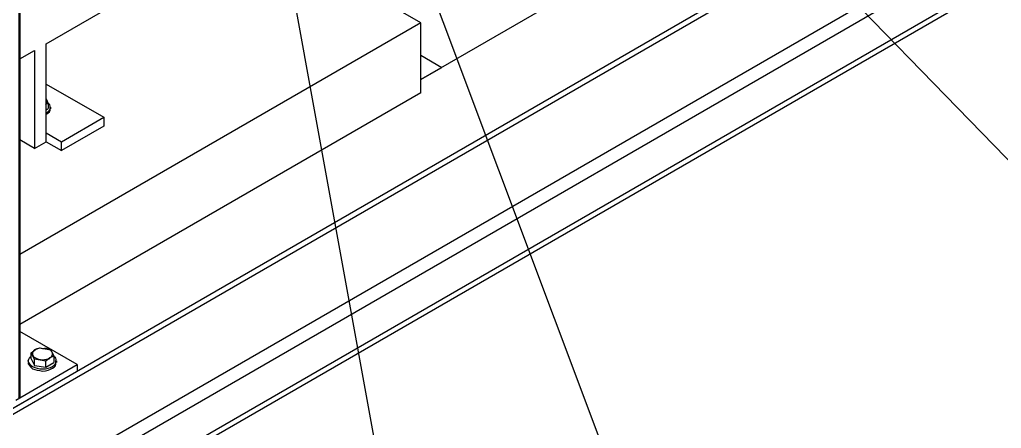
# Model space of a CAD drawing. Header units: inches. Extents: x 0.3 to 33.8, y 15.5 to 37.1.
# Drawn here: x 24.497 to 29.023, y 21.606 to 23.49 of the extents above; entities that cross this region are included whole.
import ezdxf

# ---------------------------------------------------------------- set-up
doc = ezdxf.new("R2010")
doc.units = ezdxf.units.IN
doc.header["$MEASUREMENT"] = 0

# ---------------------------------------------------------------- blocks, each defined once
blk = doc.blocks.new('60298_1')
at = {"transparency": 33554687}
for points in [[(32.1696, 26.1463), (22.3992, 20.505), (22.3992, 20.4782)], [(32.1696, 26.1194), (22.3992, 20.4782)], [(32.1696, 25.508), (22.3992, 19.8667)], [(32.1696, 25.4806), (22.3992, 19.8399)], [(31.5737, 25.4031), (22.6992, 20.2793)], [(31.6042, 25.352), (22.6992, 20.2107)], [(28.5852, 24.5061), (26.3461, 23.2131)], [(24.6187, 22.9678), (24.6187, 23.3783), (25.3603, 23.8064)], [(26.3461, 23.4749), (25.9542, 23.7011)], [(24.4974, 23.6195), (24.4974, 21.7521)], [(24.4922, 23.5735), (24.4922, 21.7444), (24.4974, 21.7521)], [(26.3461, 23.4749), (24.4974, 22.4075)], [(26.3461, 23.1521), (26.3461, 23.4749)], [(24.4974, 23.3086), (24.5655, 23.3478)], [(24.5655, 23.3478), (24.5655, 22.8965)], [(26.3461, 23.3256), (26.4437, 23.2693)], [(26.3461, 23.2131), (26.4437, 23.2693)], [(24.6187, 23.1929), (24.8842, 23.0395)], [(26.3461, 23.1521), (24.4974, 22.0847)], [(24.6187, 23.1248), (24.628, 23.1031)], [(24.628, 23.1031), (24.6187, 23.0994)], [(24.628, 23.1031), (24.628, 23.0798)], [(24.6394, 23.0865), (24.6394, 23.0788)], [(24.6187, 23.0747), (24.628, 23.0798)], [(24.6895, 22.927), (24.8842, 23.0395)], [(24.8842, 23.0395), (24.8842, 22.9987)], [(24.8842, 22.9987), (24.6895, 22.8862)], [(24.6187, 22.927), (24.6187, 22.9678)], [(24.6187, 22.9678), (24.6895, 22.927)], [(24.5655, 22.8965), (24.4974, 22.9357)], [(24.5655, 22.8965), (24.6187, 22.927)], [(24.6187, 22.927), (24.6895, 22.8862)], [(24.6895, 22.8862), (24.6895, 22.927)], [(24.7618, 21.9003), (24.4974, 22.0527)], [(24.55, 21.9546), (24.5697, 21.969)], [(24.55, 21.9262), (24.55, 21.9546)], [(24.5645, 21.9246), (24.55, 21.9546)], [(24.5697, 21.969), (24.5888, 21.9768)], [(24.5888, 21.9768), (24.6409, 21.9685)], [(24.6409, 21.9685), (24.6549, 21.9386), (24.6549, 21.9102)], [(24.5371, 21.9102), (24.5371, 21.9179)], [(24.55, 21.9262), (24.5645, 21.8962)], [(24.5645, 21.8962), (24.5645, 21.9246)], [(24.6167, 21.888), (24.6167, 21.9164), (24.5645, 21.9246)], [(24.6549, 21.9386), (24.6358, 21.9308), (24.6167, 21.9164)], [(24.6167, 21.888), (24.6549, 21.9102)], [(24.6683, 21.9102), (24.6683, 21.9179)], [(24.4788, 21.7366), (24.7618, 21.9003)], [(24.4788, 21.7062), (24.7618, 21.8694)], [(24.5645, 21.8962), (24.6167, 21.888)], [(24.7618, 21.9003), (24.7618, 21.8694)]]:
    blk.add_lwpolyline(points, dxfattribs=at)
at = {"color": 21, "transparency": 33554687}
for points in [[(25.3215, 26.0079), (26.2976, 20.6413), (26.1173, 20.6413)], [(25.6737, 25.5452), (27.4796, 20.7348), (27.6598, 20.7348)], [(27.098, 24.8542), (30.0436, 21.826), (30.2238, 21.826)]]:
    blk.add_lwpolyline(points, dxfattribs=at)
at = {"transparency": 33554687}
for points, knots in [([(24.6172, 23.0989), (24.6221, 23.1047), (24.6238, 23.1085), (24.6223, 23.1093), (24.6238, 23.1161), (24.6221, 23.1199), (24.6172, 23.1196)], [0, 0, 0, 0, 1, 1, 1, 2, 2, 2, 2]), ([(24.6172, 23.0576), (24.6318, 23.0683), (24.6394, 23.0772), (24.6378, 23.0834), (24.6394, 23.0939), (24.635, 23.1009), (24.6223, 23.1041)], [0, 0, 0, 0, 1, 1, 1, 2, 2, 2, 2]), ([(24.5655, 21.968), (24.5609, 21.9644), (24.556, 21.9575), (24.5552, 21.9473), (24.556, 21.9353), (24.577, 21.9232), (24.6017, 21.9215), (24.6154, 21.9232), (24.6273, 21.9261), (24.6327, 21.9267)], [0, 0, 0, 0, 1, 1, 1, 2, 2, 2, 3, 3, 3, 3]), ([(24.6327, 21.9267), (24.6449, 21.9362), (24.6498, 21.9431), (24.6482, 21.9473), (24.6498, 21.9653), (24.6288, 21.9774), (24.6017, 21.9732), (24.5905, 21.9774), (24.5785, 21.9745), (24.5655, 21.968)], [0, 0, 0, 0, 1, 1, 1, 2, 2, 2, 3, 3, 3, 3]), ([(24.55, 21.937), (24.5419, 21.9347), (24.5372, 21.9266), (24.5345, 21.9164), (24.5372, 21.9083), (24.5441, 21.8987), (24.5552, 21.8905)], [0, 0, 0, 0, 1, 1, 1, 2, 2, 2, 2]), ([(24.5552, 21.8905), (24.5688, 21.8844), (24.5855, 21.8804), (24.6017, 21.8802), (24.6392, 21.8804), (24.6686, 21.8974), (24.6636, 21.9164), (24.6686, 21.927), (24.6635, 21.9353), (24.6533, 21.937)], [0, 0, 0, 0, 1, 1, 1, 2, 2, 2, 3, 3, 3, 3]), ([(24.5552, 21.8802), (24.5688, 21.8767), (24.5855, 21.8727), (24.6017, 21.8699), (24.6392, 21.8727), (24.6686, 21.8896), (24.6636, 21.906)], [0, 0, 0, 0, 1, 1, 1, 2, 2, 2, 2])]:
    blk.add_open_spline(points, degree=3, knots=knots, dxfattribs=at)
for points in [[(24.6172, 23.0525), (24.6318, 23.0605), (24.6394, 23.0695), (24.6378, 23.0783)], [(24.5345, 21.906), (24.5372, 21.9005), (24.5441, 21.8909), (24.5552, 21.8802)]]:
    blk.add_open_spline(points, degree=3, dxfattribs=at)

msp = doc.modelspace()

# ---------------------------------------------------------------- block references
msp.add_blockref('60298_1', (0, 0))

doc.saveas('drawing.dxf')
